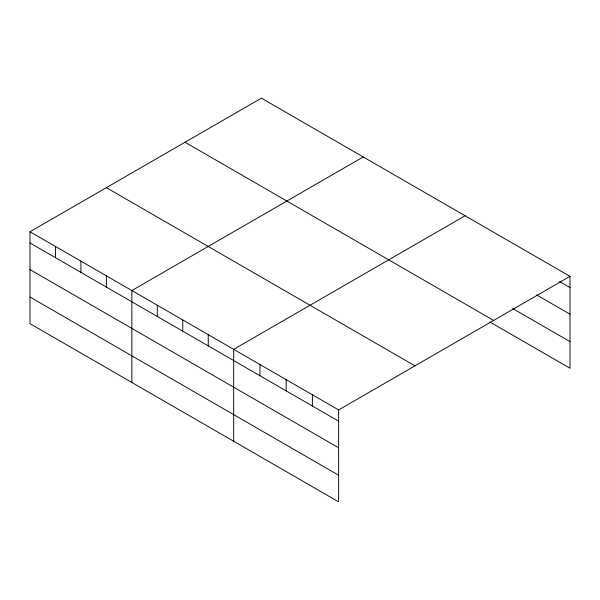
<?xml version="1.0" encoding="UTF-8"?>
<svg xmlns="http://www.w3.org/2000/svg" width="600" height="600" viewBox="0 0 600 600"><rect width="100%" height="100%" fill="white"/><g stroke="black" fill="none" stroke-linecap="round" stroke-linejoin="round"><path stroke-width="0.9" d="M30 231.75L338.618 409.928L338.618 501.84L30 323.663L30 231.75L261.382 98.16L570 276.337L570 368.25L489.713 321.9M363.225 156.96L131.843 290.55L131.843 382.462M465.067 215.76L233.685 349.343L233.685 441.263M338.618 409.928L570 276.337M559.665 281.603L570 287.572M536.61 294.923L570 314.197M512.768 308.58L570 341.625M185.025 142.245L493.643 320.423M106.358 187.665L414.975 365.843M30 242.978L338.618 421.155M30 269.603L338.618 447.78M30 297.038L338.618 475.215M312.382 394.778L312.382 406.013M286.155 379.635L286.155 390.87M259.92 364.493L259.92 375.72M208.23 334.642L208.23 345.877M182.767 319.942L182.767 331.178M157.305 305.25L157.305 316.478M106.38 275.85L106.38 287.077M80.925 261.15L80.925 272.377M55.463 246.45L55.463 257.678"/></g></svg>
